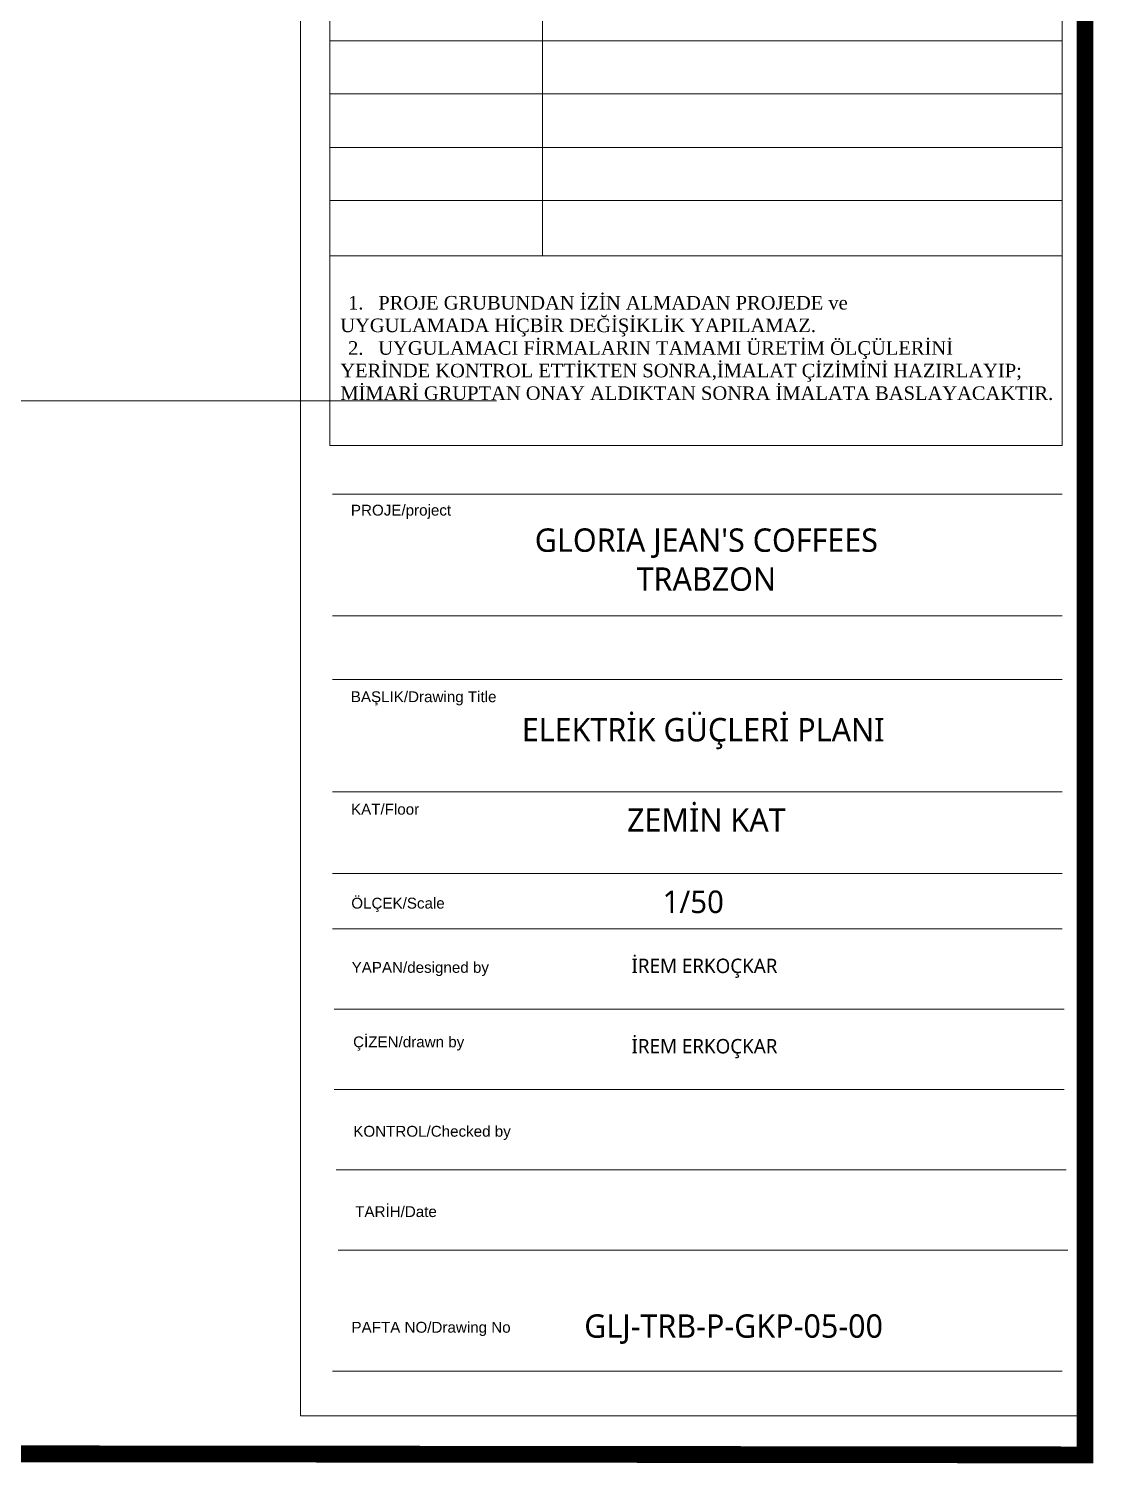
# Model space of a CAD drawing. Header units: millimetres. Extents: x -24 to 530668, y -246875 to -2983.
# Drawn here: x 267620 to 268793, y -120810 to -119228 of the extents above; entities that cross this region are included whole.
import ezdxf
from ezdxf.enums import TextEntityAlignment as Align

# ---------------------------------------------------------------- set-up
doc = ezdxf.new("R2010")
doc.units = ezdxf.units.MM
doc.layers.get('0').update_dxf_attribs({"lineweight": 20})
for name, color, linetype, lineweight in [('t_antet', 24, 'Continuous', 20), ('t_tarama', 253, 'Continuous', 5), ('t_yazı', 23, 'Continuous', 25), ('ölçü', 251, 'Continuous', 5)]:
    doc.layers.add(name, color=color, linetype=linetype, lineweight=lineweight)
doc.styles.add('ARIALT', font='arial.ttf', dxfattribs={"height": 10})
doc.styles.get("Standard").update_dxf_attribs({"font": 'times.ttf', "height": 12})
doc.styles.add('txt_tur_1', font='arial.ttf', dxfattribs={"height": 1.5})

# ---------------------------------------------------------------- blocks, each defined once
blk = doc.blocks.new('NEW')
at = {"layer": 't_tarama'}
blk.add_line((270154.6, -116071.6, -17966.2), (273422.4, -116071.6, -17966.2), dxfattribs=at)
at = {"layer": 't_tarama', "style": 'txt_tur_1'}
for tag, p in [('19S', (270127.4, -114276.1, -17966.2)), ('20T', (270114, -115101.1, -17966.2)), ('21U', (270114, -116087.1, -17966.2)), ('22V', (270114, -116926.1, -17966.2))]:
    blk.add_attdef(tag, text='', height=30, dxfattribs=at).set_placement(p, align=Align.CENTER)

msp = doc.modelspace()

# ---------------------------------------------------------------- linework, layer by layer
at = {"color": 252}
for p, q in [((267919.787, -116977.279), (267919.787, -120757.625)), ((268784.252, -116977.279), (268784.252, -120757.625)), ((267919.787, -120757.625), (268784.252, -120757.625))]:
    msp.add_line(p, q, dxfattribs=at)
at = {"color": 250}
for p, q in [((268186.357, -117483.988), (268186.357, -119478.731)), ((267951.833, -119241.837), (268759.05, -119241.837)), ((267951.833, -119300.432), (268759.05, -119300.432)), ((267951.833, -119359.295), (268759.05, -119359.295)), ((267951.833, -119417.89), (268759.05, -119417.89)), ((268759.284, -119741.566), (267954.85, -119741.566)), ((267954.85, -119875.772), (268759.284, -119875.772)), ((268759.284, -119945.828), (267954.85, -119945.828)), ((268759.284, -120069.64), (267954.85, -120069.64)), ((268759.284, -120159.71), (267954.85, -120159.71)), ((268759.284, -120220.907), (267954.85, -120220.907)), ((268761.355, -120309.449), (267956.922, -120309.449)), ((268761.355, -120397.99), (267956.922, -120397.99)), ((268763.427, -120486.532), (267958.993, -120486.532)), ((268765.498, -120575.074), (267961.065, -120575.074)), ((268759.284, -120708.227), (267954.85, -120708.227))]:
    msp.add_line(p, q, dxfattribs=at)
at = {"color": 252, "const_width": 18.492}
msp.add_lwpolyline([(263386.94, -120795.106), (263386.94, -116971.666), (268784.252, -116977.279), (268784.252, -120800.72)], close=True, dxfattribs=at)
at = {"color": 250}
for points in [[(267951.833, -117483.988), (267951.833, -119688.01), (268759.05, -119688.01), (268759.05, -117483.988)], [(268759.05, -119478.731), (267951.833, -119478.731)]]:
    msp.add_lwpolyline(points, dxfattribs=at)

# ---------------------------------------------------------------- block references
at = {"layer": 'ölçü', "color": 2}
msp.add_blockref('NEW', (-5286.767, -3566.99, 0.261), dxfattribs=at)

# ---------------------------------------------------------------- texts
at = {"color": 250, "insert": (267963.489, -119580.588), "char_height": 14.94846, "width": 1027.79919, "attachment_point": 4}
msp.add_mtext('\\pi-33.306,l41.912,t41.912;1.^IPROJE GRUBUNDAN İZİN ALMADAN PROJEDE ve \\P\\pi0,l0;UYGULAMADA HİÇBİR DEĞİŞİKLİK YAPILAMAZ.\\P\\pi-33.306,l41.912;2.^IUYGULAMACI FİRMALARIN TAMAMI ÜRETİM ÖLÇÜLERİNİ \\P\\pi0,l0;YERİNDE KONTROL ETTİKTEN SONRA,İMALAT ÇİZİMİNİ HAZIRLAYIP;\\PMİMARİ GRUPTAN ONAY ALDIKTAN SONRA İMALATA BASLAYACAKTIR.', dxfattribs=at)
at = {"color": 7}
for s, insert, char_height, width, attachment_point in [("{\\fLucida Sans Unicode|b0|i0|c162|p34;GLORIA JEAN'S COFFEES\\PTRABZON}", (268366.985, -119813.943), 25.77586, 621.92986, 5), ('{\\fLucida Sans Unicode|b0|i0|c162|p34;ZEMİN KAT}', (268366.985, -120100.789), 25.77586, 621.92986, 5), ('{\\fLucida Sans Unicode|b0|i0|c162|p34;1/50}', (268352.546, -120191.147), 24.82819, 462.99057, 5), ('{\\fLucida Sans Unicode|b0|i0|c162|p34;İREM ERKOÇKAR}', (268284.472, -120264.255), 15.89004, 607.75366, 4), ('{\\fLucida Sans Unicode|b0|i0|c162|p34;İREM ERKOÇKAR}', (268284.472, -120352.851), 15.89004, 607.75366, 4)]:
    msp.add_mtext(s, dxfattribs=dict(at, insert=insert, char_height=char_height, width=width, attachment_point=attachment_point))
at = {"layer": 't_antet', "char_height": 25.77586, "width": 621.92986, "attachment_point": 5}
for s, insert in [('{\\fLucida Sans Unicode|b0|i0|c162|p34;ELEKTRİK GÜÇLERİ PLANI}', (268363.525, -120005.608)), ('{\\fLucida Sans Unicode|b0|i0|c162|p34;GLJ-TRB-P-GKP-05-00}', (268397.016, -120662.068))]:
    msp.add_mtext(s, dxfattribs=dict(at, insert=insert))
at = {"layer": 't_yazı', "style": 'ARIALT'}
msp.add_text('PAFTA NO/Drawing No', height=11.95631, dxfattribs=at).set_placement((268063.554, -120660.019), align=Align.MIDDLE_CENTER)
for s, insert, char_height, width, attachment_point in [('PROJE/project', (268030.444, -119753.262), 11.95631, 222.38623, 2), ('BAŞLIK/Drawing Title', (268055.394, -119958.931), 11.95631, 222.38623, 2), ('KAT/Floor', (268012.893, -120082.951), 11.9563, 222.38623, 2), ('ÖLÇEK/Scale', (268027.126, -120186.503), 11.95631, 80.76714, 2), ('YAPAN/designed by', (268051.669, -120257.308), 11.95631, 222.38623, 2), ('ÇİZEN/drawn by', (268038.876, -120339.373), 11.95631, 222.38623, 2), ('KONTROL/Checked by', (267977.833, -120437.983), 11.95631, 199.78729, 1), ('TARİH/Date', (267979.905, -120526.524), 11.9563, 199.78729, 1)]:
    msp.add_mtext(s, dxfattribs=dict(at, insert=insert, char_height=char_height, width=width, attachment_point=attachment_point))

doc.saveas('drawing.dxf')
